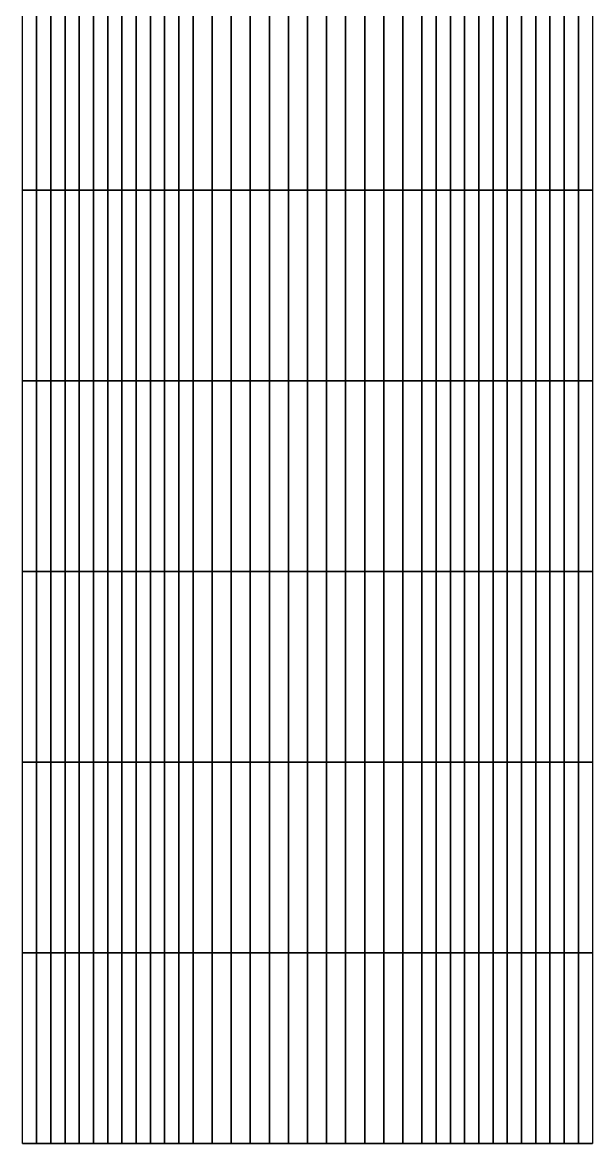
# Model space of a CAD drawing. Header units: inches. Extents: x 1.9 to 26.9, y -20 to 0.
# Drawn here: x 21.88 to 26.87, y -20 to -10.2 of the extents above; entities that cross this region are included whole.
import ezdxf

# ---------------------------------------------------------------- set-up
doc = ezdxf.new("R2010")
doc.units = ezdxf.units.IN
doc.header["$MEASUREMENT"] = 0
for name, color, linetype in [('Beam', 2, 'Continuous'), ('Col', 3, 'Continuous'), ('Dia', 5, 'Continuous'), ('Plat', 1, 'Continuous')]:
    doc.layers.add(name, color=color, linetype=linetype)

msp = doc.modelspace()

# ---------------------------------------------------------------- linework, layer by layer
at = {"layer": 'Beam', "extrusion": (0, -1, -2e-16)}
msp.add_line((26.8682, 0, 1.9428), (26.8682, -20, 1.9428), dxfattribs=at)
at = {"layer": 'Col', "extrusion": (0, -1, -2e-16)}
msp.add_line((26.8682, -20, 1.9428), (26.8682, -20, -4.0572), dxfattribs=at)
at = {"layer": 'Dia'}
for points in [[(21.8837, -20, 1.9428), (22.2991, -20, 1.9428), (22.4091, -20, 2.0267), (22.008, -20, 2.0267)], [(22.1324, -20, 2.1106), (22.008, -20, 2.0267), (22.4091, -20, 2.0267), (22.5172, -20, 2.1106)], [(22.1324, -20, 2.1106), (22.5172, -20, 2.1106), (22.6215, -20, 2.1945), (22.2567, -20, 2.1945)], [(22.3811, -20, 2.2783), (22.2567, -20, 2.1945), (22.6215, -20, 2.1945), (22.7228, -20, 2.2783)], [(22.7144, -20, 1.9428), (22.8082, -20, 2.0267), (22.4091, -20, 2.0267), (22.2991, -20, 1.9428)], [(22.3811, -20, 2.2783), (22.7228, -20, 2.2783), (22.8223, -20, 2.3622), (22.5055, -20, 2.3622)], [(22.8987, -20, 2.1106), (22.5172, -20, 2.1106), (22.4091, -20, 2.0267), (22.8082, -20, 2.0267)], [(22.6298, -20, 2.4461), (22.5055, -20, 2.3622), (22.8223, -20, 2.3622), (22.9208, -20, 2.4461)], [(22.8987, -20, 2.1106), (22.9827, -20, 2.1945), (22.6215, -20, 2.1945), (22.5172, -20, 2.1106)], [(23.0618, -20, 2.2783), (22.7228, -20, 2.2783), (22.6215, -20, 2.1945), (22.9827, -20, 2.1945)], [(22.6298, -20, 2.4461), (22.9208, -20, 2.4461), (23.0193, -20, 2.53), (22.7542, -20, 2.53)], [(22.7144, -20, 1.9428), (23.1298, -20, 1.9428), (23.2035, -20, 2.0267), (22.8082, -20, 2.0267)], [(23.0618, -20, 2.2783), (23.1376, -20, 2.3622), (22.8223, -20, 2.3622), (22.7228, -20, 2.2783)], [(22.8785, -20, 2.6139), (22.7542, -20, 2.53), (23.0193, -20, 2.53), (23.1188, -20, 2.6139)], [(22.8987, -20, 2.1106), (22.8082, -20, 2.0267), (23.2035, -20, 2.0267), (23.2737, -20, 2.1106)], [(23.2119, -20, 2.4461), (22.9208, -20, 2.4461), (22.8223, -20, 2.3622), (23.1376, -20, 2.3622)], [(22.8785, -20, 2.6139), (23.1188, -20, 2.6139), (23.2202, -20, 2.6977), (23.0029, -20, 2.6977)], [(22.8987, -20, 2.1106), (23.2737, -20, 2.1106), (23.3371, -20, 2.1945), (22.9827, -20, 2.1945)], [(23.2119, -20, 2.4461), (23.2861, -20, 2.53), (23.0193, -20, 2.53), (22.9208, -20, 2.4461)], [(23.0618, -20, 2.2783), (22.9827, -20, 2.1945), (23.3371, -20, 2.1945), (23.3952, -20, 2.2783)], [(23.1272, -20, 2.7816), (23.0029, -20, 2.6977), (23.2202, -20, 2.6977), (23.3245, -20, 2.7816)], [(23.3619, -20, 2.6139), (23.1188, -20, 2.6139), (23.0193, -20, 2.53), (23.2861, -20, 2.53)], [(23.0618, -20, 2.2783), (23.3952, -20, 2.2783), (23.4499, -20, 2.3622), (23.1376, -20, 2.3622)], [(23.3619, -20, 2.6139), (23.441, -20, 2.6977), (23.2202, -20, 2.6977), (23.1188, -20, 2.6139)], [(23.1272, -20, 2.7816), (23.3245, -20, 2.7816), (23.4326, -20, 2.8655), (23.2516, -20, 2.8655)], [(23.5452, -20, 1.9428), (23.5959, -20, 2.0267), (23.2035, -20, 2.0267), (23.1298, -20, 1.9428)], [(23.2119, -20, 2.4461), (23.1376, -20, 2.3622), (23.4499, -20, 2.3622), (23.5029, -20, 2.4461)], [(23.6439, -20, 2.1106), (23.2737, -20, 2.1106), (23.2035, -20, 2.0267), (23.5959, -20, 2.0267)], [(23.2119, -20, 2.4461), (23.5029, -20, 2.4461), (23.5558, -20, 2.53), (23.2861, -20, 2.53)], [(23.525, -20, 2.7816), (23.3245, -20, 2.7816), (23.2202, -20, 2.6977), (23.441, -20, 2.6977)], [(23.3759, -20, 2.9494), (23.2516, -20, 2.8655), (23.4326, -20, 2.8655), (23.5426, -20, 2.9494)], [(23.6439, -20, 2.1106), (23.6862, -20, 2.1945), (23.3371, -20, 2.1945), (23.2737, -20, 2.1106)], [(23.3619, -20, 2.6139), (23.2861, -20, 2.53), (23.5558, -20, 2.53), (23.6105, -20, 2.6139)], [(23.525, -20, 2.7816), (23.6155, -20, 2.8655), (23.4326, -20, 2.8655), (23.3245, -20, 2.7816)], [(23.7244, -20, 2.2783), (23.3952, -20, 2.2783), (23.3371, -20, 2.1945), (23.6862, -20, 2.1945)], [(23.3619, -20, 2.6139), (23.6105, -20, 2.6139), (23.6687, -20, 2.6977), (23.441, -20, 2.6977)], [(23.7244, -20, 2.2783), (23.7599, -20, 2.3622), (23.4499, -20, 2.3622), (23.3952, -20, 2.2783)], [(23.7093, -20, 2.9494), (23.5426, -20, 2.9494), (23.4326, -20, 2.8655), (23.6155, -20, 2.8655)], [(23.525, -20, 2.7816), (23.441, -20, 2.6977), (23.6687, -20, 2.6977), (23.732, -20, 2.7816)], [(23.7939, -20, 2.4461), (23.5029, -20, 2.4461), (23.4499, -20, 2.3622), (23.7599, -20, 2.3622)], [(23.7939, -20, 2.4461), (23.8279, -20, 2.53), (23.5558, -20, 2.53), (23.5029, -20, 2.4461)], [(23.525, -20, 2.7816), (23.732, -20, 2.7816), (23.8022, -20, 2.8655), (23.6155, -20, 2.8655)], [(23.5452, -20, 1.9428), (23.9606, -20, 1.9428), (23.9864, -20, 2.0267), (23.5959, -20, 2.0267)], [(23.8633, -20, 2.6139), (23.6105, -20, 2.6139), (23.5558, -20, 2.53), (23.8279, -20, 2.53)], [(23.6439, -20, 2.1106), (23.5959, -20, 2.0267), (23.9864, -20, 2.0267), (24.0107, -20, 2.1106)], [(23.8633, -20, 2.6139), (23.9016, -20, 2.6977), (23.6687, -20, 2.6977), (23.6105, -20, 2.6139)], [(23.7093, -20, 2.9494), (23.6155, -20, 2.8655), (23.8022, -20, 2.8655), (23.8759, -20, 2.9494)], [(23.6439, -20, 2.1106), (24.0107, -20, 2.1106), (24.032, -20, 2.1945), (23.6862, -20, 2.1945)], [(23.9439, -20, 2.7816), (23.732, -20, 2.7816), (23.6687, -20, 2.6977), (23.9016, -20, 2.6977)], [(23.7244, -20, 2.2783), (23.6862, -20, 2.1945), (24.032, -20, 2.1945), (24.0509, -20, 2.2783)], [(23.7244, -20, 2.2783), (24.0509, -20, 2.2783), (24.0683, -20, 2.3622), (23.7599, -20, 2.3622)], [(23.9439, -20, 2.7816), (23.9919, -20, 2.8655), (23.8022, -20, 2.8655), (23.732, -20, 2.7816)], [(23.7939, -20, 2.4461), (23.7599, -20, 2.3622), (24.0683, -20, 2.3622), (24.0849, -20, 2.4461)], [(23.7939, -20, 2.4461), (24.0849, -20, 2.4461), (24.1015, -20, 2.53), (23.8279, -20, 2.53)], [(24.0426, -20, 2.9494), (23.8759, -20, 2.9494), (23.8022, -20, 2.8655), (23.9919, -20, 2.8655)], [(23.8633, -20, 2.6139), (23.8279, -20, 2.53), (24.1015, -20, 2.53), (24.1189, -20, 2.6139)], [(23.8633, -20, 2.6139), (24.1189, -20, 2.6139), (24.1379, -20, 2.6977), (23.9016, -20, 2.6977)], [(23.9439, -20, 2.7816), (23.9016, -20, 2.6977), (24.1379, -20, 2.6977), (24.1591, -20, 2.7816)], [(23.9439, -20, 2.7816), (24.1591, -20, 2.7816), (24.1834, -20, 2.8655), (23.9919, -20, 2.8655)], [(24.3759, -20, 1.9428), (24.3759, -20, 2.0267), (23.9864, -20, 2.0267), (23.9606, -20, 1.9428)], [(24.3759, -20, 2.1106), (24.0107, -20, 2.1106), (23.9864, -20, 2.0267), (24.3759, -20, 2.0267)], [(24.0426, -20, 2.9494), (23.9919, -20, 2.8655), (24.1834, -20, 2.8655), (24.2093, -20, 2.9494)], [(24.3759, -20, 2.1106), (24.3759, -20, 2.1945), (24.032, -20, 2.1945), (24.0107, -20, 2.1106)], [(24.3759, -20, 2.2783), (24.0509, -20, 2.2783), (24.032, -20, 2.1945), (24.3759, -20, 2.1945)], [(24.3759, -20, 2.2783), (24.3759, -20, 2.3622), (24.0683, -20, 2.3622), (24.0509, -20, 2.2783)], [(24.3759, -20, 2.4461), (24.0849, -20, 2.4461), (24.0683, -20, 2.3622), (24.3759, -20, 2.3622)], [(24.3759, -20, 2.4461), (24.3759, -20, 2.53), (24.1015, -20, 2.53), (24.0849, -20, 2.4461)], [(24.3759, -20, 2.6139), (24.1189, -20, 2.6139), (24.1015, -20, 2.53), (24.3759, -20, 2.53)], [(24.3759, -20, 2.6139), (24.3759, -20, 2.6977), (24.1379, -20, 2.6977), (24.1189, -20, 2.6139)], [(24.3759, -20, 2.7816), (24.1591, -20, 2.7816), (24.1379, -20, 2.6977), (24.3759, -20, 2.6977)], [(24.3759, -20, 2.7816), (24.3759, -20, 2.8655), (24.1834, -20, 2.8655), (24.1591, -20, 2.7816)], [(24.3759, -20, 2.9494), (24.2093, -20, 2.9494), (24.1834, -20, 2.8655), (24.3759, -20, 2.8655)], [(24.3759, -20, 2.9494), (24.3759, -20, 2.8655), (24.5685, -20, 2.8655), (24.5426, -20, 2.9494)], [(24.3759, -20, 2.7816), (24.5928, -20, 2.7816), (24.5685, -20, 2.8655), (24.3759, -20, 2.8655)], [(24.3759, -20, 2.7816), (24.3759, -20, 2.6977), (24.614, -20, 2.6977), (24.5928, -20, 2.7816)], [(24.3759, -20, 2.6139), (24.6329, -20, 2.6139), (24.614, -20, 2.6977), (24.3759, -20, 2.6977)], [(24.3759, -20, 2.6139), (24.3759, -20, 2.53), (24.6503, -20, 2.53), (24.6329, -20, 2.6139)], [(24.3759, -20, 2.4461), (24.667, -20, 2.4461), (24.6503, -20, 2.53), (24.3759, -20, 2.53)], [(24.3759, -20, 2.4461), (24.3759, -20, 2.3622), (24.6836, -20, 2.3622), (24.667, -20, 2.4461)], [(24.3759, -20, 2.2783), (24.701, -20, 2.2783), (24.6836, -20, 2.3622), (24.3759, -20, 2.3622)], [(24.3759, -20, 2.2783), (24.3759, -20, 2.1945), (24.7199, -20, 2.1945), (24.701, -20, 2.2783)], [(24.3759, -20, 2.1106), (24.7412, -20, 2.1106), (24.7199, -20, 2.1945), (24.3759, -20, 2.1945)], [(24.3759, -20, 2.1106), (24.3759, -20, 2.0267), (24.7655, -20, 2.0267), (24.7412, -20, 2.1106)], [(24.3759, -20, 1.9428), (24.7913, -20, 1.9428), (24.7655, -20, 2.0267), (24.3759, -20, 2.0267)], [(24.7093, -20, 2.9494), (24.5426, -20, 2.9494), (24.5685, -20, 2.8655), (24.76, -20, 2.8655)], [(24.8079, -20, 2.7816), (24.76, -20, 2.8655), (24.5685, -20, 2.8655), (24.5928, -20, 2.7816)], [(24.8079, -20, 2.7816), (24.5928, -20, 2.7816), (24.614, -20, 2.6977), (24.8503, -20, 2.6977)], [(24.8885, -20, 2.6139), (24.8503, -20, 2.6977), (24.614, -20, 2.6977), (24.6329, -20, 2.6139)], [(24.8885, -20, 2.6139), (24.6329, -20, 2.6139), (24.6503, -20, 2.53), (24.924, -20, 2.53)], [(24.958, -20, 2.4461), (24.924, -20, 2.53), (24.6503, -20, 2.53), (24.667, -20, 2.4461)], [(24.958, -20, 2.4461), (24.667, -20, 2.4461), (24.6836, -20, 2.3622), (24.992, -20, 2.3622)], [(25.0274, -20, 2.2783), (24.992, -20, 2.3622), (24.6836, -20, 2.3622), (24.701, -20, 2.2783)], [(25.0274, -20, 2.2783), (24.701, -20, 2.2783), (24.7199, -20, 2.1945), (25.0656, -20, 2.1945)], [(24.7093, -20, 2.9494), (24.76, -20, 2.8655), (24.9496, -20, 2.8655), (24.8759, -20, 2.9494)], [(25.108, -20, 2.1106), (25.0656, -20, 2.1945), (24.7199, -20, 2.1945), (24.7412, -20, 2.1106)], [(25.108, -20, 2.1106), (24.7412, -20, 2.1106), (24.7655, -20, 2.0267), (25.156, -20, 2.0267)], [(24.8079, -20, 2.7816), (25.0199, -20, 2.7816), (24.9496, -20, 2.8655), (24.76, -20, 2.8655)], [(25.2067, -20, 1.9428), (25.156, -20, 2.0267), (24.7655, -20, 2.0267), (24.7913, -20, 1.9428)], [(24.8079, -20, 2.7816), (24.8503, -20, 2.6977), (25.0832, -20, 2.6977), (25.0199, -20, 2.7816)], [(24.8885, -20, 2.6139), (25.1413, -20, 2.6139), (25.0832, -20, 2.6977), (24.8503, -20, 2.6977)], [(25.0426, -20, 2.9494), (24.8759, -20, 2.9494), (24.9496, -20, 2.8655), (25.1364, -20, 2.8655)], [(24.8885, -20, 2.6139), (24.924, -20, 2.53), (25.196, -20, 2.53), (25.1413, -20, 2.6139)], [(24.958, -20, 2.4461), (25.249, -20, 2.4461), (25.196, -20, 2.53), (24.924, -20, 2.53)], [(25.2269, -20, 2.7816), (25.1364, -20, 2.8655), (24.9496, -20, 2.8655), (25.0199, -20, 2.7816)], [(24.958, -20, 2.4461), (24.992, -20, 2.3622), (25.302, -20, 2.3622), (25.249, -20, 2.4461)], [(25.0274, -20, 2.2783), (25.3567, -20, 2.2783), (25.302, -20, 2.3622), (24.992, -20, 2.3622)], [(25.2269, -20, 2.7816), (25.0199, -20, 2.7816), (25.0832, -20, 2.6977), (25.3109, -20, 2.6977)], [(25.0274, -20, 2.2783), (25.0656, -20, 2.1945), (25.4148, -20, 2.1945), (25.3567, -20, 2.2783)], [(25.0426, -20, 2.9494), (25.1364, -20, 2.8655), (25.3193, -20, 2.8655), (25.2093, -20, 2.9494)], [(25.108, -20, 2.1106), (25.4781, -20, 2.1106), (25.4148, -20, 2.1945), (25.0656, -20, 2.1945)], [(25.39, -20, 2.6139), (25.3109, -20, 2.6977), (25.0832, -20, 2.6977), (25.1413, -20, 2.6139)], [(25.108, -20, 2.1106), (25.156, -20, 2.0267), (25.5484, -20, 2.0267), (25.4781, -20, 2.1106)], [(25.2269, -20, 2.7816), (25.4274, -20, 2.7816), (25.3193, -20, 2.8655), (25.1364, -20, 2.8655)], [(25.39, -20, 2.6139), (25.1413, -20, 2.6139), (25.196, -20, 2.53), (25.4658, -20, 2.53)], [(25.2067, -20, 1.9428), (25.6221, -20, 1.9428), (25.5484, -20, 2.0267), (25.156, -20, 2.0267)], [(25.54, -20, 2.4461), (25.4658, -20, 2.53), (25.196, -20, 2.53), (25.249, -20, 2.4461)], [(25.3759, -20, 2.9494), (25.2093, -20, 2.9494), (25.3193, -20, 2.8655), (25.5003, -20, 2.8655)], [(25.2269, -20, 2.7816), (25.3109, -20, 2.6977), (25.5317, -20, 2.6977), (25.4274, -20, 2.7816)], [(25.54, -20, 2.4461), (25.249, -20, 2.4461), (25.302, -20, 2.3622), (25.6142, -20, 2.3622)], [(25.6901, -20, 2.2783), (25.6142, -20, 2.3622), (25.302, -20, 2.3622), (25.3567, -20, 2.2783)], [(25.39, -20, 2.6139), (25.6331, -20, 2.6139), (25.5317, -20, 2.6977), (25.3109, -20, 2.6977)], [(25.6247, -20, 2.7816), (25.5003, -20, 2.8655), (25.3193, -20, 2.8655), (25.4274, -20, 2.7816)], [(25.6901, -20, 2.2783), (25.3567, -20, 2.2783), (25.4148, -20, 2.1945), (25.7692, -20, 2.1945)], [(25.39, -20, 2.6139), (25.4658, -20, 2.53), (25.7325, -20, 2.53), (25.6331, -20, 2.6139)], [(25.8532, -20, 2.1106), (25.7692, -20, 2.1945), (25.4148, -20, 2.1945), (25.4781, -20, 2.1106)], [(25.6247, -20, 2.7816), (25.4274, -20, 2.7816), (25.5317, -20, 2.6977), (25.749, -20, 2.6977)], [(25.54, -20, 2.4461), (25.8311, -20, 2.4461), (25.7325, -20, 2.53), (25.4658, -20, 2.53)], [(25.8532, -20, 2.1106), (25.4781, -20, 2.1106), (25.5484, -20, 2.0267), (25.9437, -20, 2.0267)], [(25.8734, -20, 2.6139), (25.749, -20, 2.6977), (25.5317, -20, 2.6977), (25.6331, -20, 2.6139)], [(25.54, -20, 2.4461), (25.6142, -20, 2.3622), (25.9296, -20, 2.3622), (25.8311, -20, 2.4461)], [(26.0375, -20, 1.9428), (25.9437, -20, 2.0267), (25.5484, -20, 2.0267), (25.6221, -20, 1.9428)], [(25.6901, -20, 2.2783), (26.029, -20, 2.2783), (25.9296, -20, 2.3622), (25.6142, -20, 2.3622)], [(25.8734, -20, 2.6139), (25.6331, -20, 2.6139), (25.7325, -20, 2.53), (25.9977, -20, 2.53)], [(25.6901, -20, 2.2783), (25.7692, -20, 2.1945), (26.1304, -20, 2.1945), (26.029, -20, 2.2783)], [(26.1221, -20, 2.4461), (25.9977, -20, 2.53), (25.7325, -20, 2.53), (25.8311, -20, 2.4461)], [(25.8532, -20, 2.1106), (26.2347, -20, 2.1106), (26.1304, -20, 2.1945), (25.7692, -20, 2.1945)], [(26.1221, -20, 2.4461), (25.8311, -20, 2.4461), (25.9296, -20, 2.3622), (26.2464, -20, 2.3622)], [(25.8532, -20, 2.1106), (25.9437, -20, 2.0267), (26.3428, -20, 2.0267), (26.2347, -20, 2.1106)], [(26.3708, -20, 2.2783), (26.2464, -20, 2.3622), (25.9296, -20, 2.3622), (26.029, -20, 2.2783)], [(26.0375, -20, 1.9428), (26.4528, -20, 1.9428), (26.3428, -20, 2.0267), (25.9437, -20, 2.0267)], [(26.3708, -20, 2.2783), (26.029, -20, 2.2783), (26.1304, -20, 2.1945), (26.4951, -20, 2.1945)], [(26.6195, -20, 2.1106), (26.4951, -20, 2.1945), (26.1304, -20, 2.1945), (26.2347, -20, 2.1106)], [(26.6195, -20, 2.1106), (26.2347, -20, 2.1106), (26.3428, -20, 2.0267), (26.7439, -20, 2.0267)], [(26.8682, -20, 1.9428), (26.7439, -20, 2.0267), (26.3428, -20, 2.0267), (26.4528, -20, 1.9428)]]:
    msp.add_3dface(points, dxfattribs=at)
at = {"layer": 'Plat'}
for points in [[(21.8837, -10, 1.9428), (22.008, -10, 2.0267), (22.008, -11.6667, 2.0267), (21.8837, -11.6667, 1.9428)], [(22.1324, -10, 2.1106), (22.1324, -11.6667, 2.1106), (22.008, -11.6667, 2.0267), (22.008, -10, 2.0267)], [(22.1324, -10, 2.1106), (22.2567, -10, 2.1945), (22.2567, -11.6667, 2.1945), (22.1324, -11.6667, 2.1106)], [(22.3811, -10, 2.2783), (22.3811, -11.6667, 2.2783), (22.2567, -11.6667, 2.1945), (22.2567, -10, 2.1945)], [(22.3811, -10, 2.2783), (22.5055, -10, 2.3622), (22.5055, -11.6667, 2.3622), (22.3811, -11.6667, 2.2783)], [(22.6298, -10, 2.4461), (22.6298, -11.6667, 2.4461), (22.5055, -11.6667, 2.3622), (22.5055, -10, 2.3622)], [(22.6298, -10, 2.4461), (22.7542, -10, 2.53), (22.7542, -11.6667, 2.53), (22.6298, -11.6667, 2.4461)], [(22.8785, -10, 2.6139), (22.8785, -11.6667, 2.6139), (22.7542, -11.6667, 2.53), (22.7542, -10, 2.53)], [(22.8785, -10, 2.6139), (23.0029, -10, 2.6977), (23.0029, -11.6667, 2.6977), (22.8785, -11.6667, 2.6139)], [(23.1272, -10, 2.7816), (23.1272, -11.6667, 2.7816), (23.0029, -11.6667, 2.6977), (23.0029, -10, 2.6977)], [(23.1272, -10, 2.7816), (23.2516, -10, 2.8655), (23.2516, -11.6667, 2.8655), (23.1272, -11.6667, 2.7816)], [(23.3759, -10, 2.9494), (23.3759, -11.6667, 2.9494), (23.2516, -11.6667, 2.8655), (23.2516, -10, 2.8655)], [(23.3759, -10, 2.9494), (23.5426, -10, 2.9494), (23.5426, -11.6667, 2.9494), (23.3759, -11.6667, 2.9494)], [(23.7093, -10, 2.9494), (23.7093, -11.6667, 2.9494), (23.5426, -11.6667, 2.9494), (23.5426, -10, 2.9494)], [(23.7093, -10, 2.9494), (23.8759, -10, 2.9494), (23.8759, -11.6667, 2.9494), (23.7093, -11.6667, 2.9494)], [(24.0426, -10, 2.9494), (24.0426, -11.6667, 2.9494), (23.8759, -11.6667, 2.9494), (23.8759, -10, 2.9494)], [(24.0426, -10, 2.9494), (24.2093, -10, 2.9494), (24.2093, -11.6667, 2.9494), (24.0426, -11.6667, 2.9494)], [(24.3759, -10, 2.9494), (24.3759, -11.6667, 2.9494), (24.2093, -11.6667, 2.9494), (24.2093, -10, 2.9494)], [(24.3759, -10, 2.9494), (24.5426, -10, 2.9494), (24.5426, -11.6667, 2.9494), (24.3759, -11.6667, 2.9494)], [(24.7093, -10, 2.9494), (24.7093, -11.6667, 2.9494), (24.5426, -11.6667, 2.9494), (24.5426, -10, 2.9494)], [(24.7093, -10, 2.9494), (24.8759, -10, 2.9494), (24.8759, -11.6667, 2.9494), (24.7093, -11.6667, 2.9494)], [(25.0426, -10, 2.9494), (25.0426, -11.6667, 2.9494), (24.8759, -11.6667, 2.9494), (24.8759, -10, 2.9494)], [(25.0426, -10, 2.9494), (25.2093, -10, 2.9494), (25.2093, -11.6667, 2.9494), (25.0426, -11.6667, 2.9494)], [(25.3759, -10, 2.9494), (25.3759, -11.6667, 2.9494), (25.2093, -11.6667, 2.9494), (25.2093, -10, 2.9494)], [(25.3759, -10, 2.9494), (25.5003, -10, 2.8655), (25.5003, -11.6667, 2.8655), (25.3759, -11.6667, 2.9494)], [(25.6247, -10, 2.7816), (25.6247, -11.6667, 2.7816), (25.5003, -11.6667, 2.8655), (25.5003, -10, 2.8655)], [(25.6247, -10, 2.7816), (25.749, -10, 2.6977), (25.749, -11.6667, 2.6977), (25.6247, -11.6667, 2.7816)], [(25.8734, -10, 2.6139), (25.8734, -11.6667, 2.6139), (25.749, -11.6667, 2.6977), (25.749, -10, 2.6977)], [(25.8734, -10, 2.6139), (25.9977, -10, 2.53), (25.9977, -11.6667, 2.53), (25.8734, -11.6667, 2.6139)], [(26.1221, -10, 2.4461), (26.1221, -11.6667, 2.4461), (25.9977, -11.6667, 2.53), (25.9977, -10, 2.53)], [(26.1221, -10, 2.4461), (26.2464, -10, 2.3622), (26.2464, -11.6667, 2.3622), (26.1221, -11.6667, 2.4461)], [(26.3708, -10, 2.2783), (26.3708, -11.6667, 2.2783), (26.2464, -11.6667, 2.3622), (26.2464, -10, 2.3622)], [(26.3708, -10, 2.2783), (26.4951, -10, 2.1945), (26.4951, -11.6667, 2.1945), (26.3708, -11.6667, 2.2783)], [(26.6195, -10, 2.1106), (26.6195, -11.6667, 2.1106), (26.4951, -11.6667, 2.1945), (26.4951, -10, 2.1945)], [(26.6195, -10, 2.1106), (26.7439, -10, 2.0267), (26.7439, -11.6667, 2.0267), (26.6195, -11.6667, 2.1106)], [(26.8682, -10, 1.9428), (26.8682, -11.6667, 1.9428), (26.7439, -11.6667, 2.0267), (26.7439, -10, 2.0267)], [(21.8837, -13.3333, 1.9428), (21.8837, -11.6667, 1.9428), (22.008, -11.6667, 2.0267), (22.008, -13.3333, 2.0267)], [(22.1324, -13.3333, 2.1106), (22.008, -13.3333, 2.0267), (22.008, -11.6667, 2.0267), (22.1324, -11.6667, 2.1106)], [(22.1324, -13.3333, 2.1106), (22.1324, -11.6667, 2.1106), (22.2567, -11.6667, 2.1945), (22.2567, -13.3333, 2.1945)], [(22.3811, -13.3333, 2.2783), (22.2567, -13.3333, 2.1945), (22.2567, -11.6667, 2.1945), (22.3811, -11.6667, 2.2783)], [(22.3811, -13.3333, 2.2783), (22.3811, -11.6667, 2.2783), (22.5055, -11.6667, 2.3622), (22.5055, -13.3333, 2.3622)], [(22.6298, -13.3333, 2.4461), (22.5055, -13.3333, 2.3622), (22.5055, -11.6667, 2.3622), (22.6298, -11.6667, 2.4461)], [(22.6298, -13.3333, 2.4461), (22.6298, -11.6667, 2.4461), (22.7542, -11.6667, 2.53), (22.7542, -13.3333, 2.53)], [(22.8785, -13.3333, 2.6139), (22.7542, -13.3333, 2.53), (22.7542, -11.6667, 2.53), (22.8785, -11.6667, 2.6139)], [(22.8785, -13.3333, 2.6139), (22.8785, -11.6667, 2.6139), (23.0029, -11.6667, 2.6977), (23.0029, -13.3333, 2.6977)], [(23.1272, -13.3333, 2.7816), (23.0029, -13.3333, 2.6977), (23.0029, -11.6667, 2.6977), (23.1272, -11.6667, 2.7816)], [(23.1272, -13.3333, 2.7816), (23.1272, -11.6667, 2.7816), (23.2516, -11.6667, 2.8655), (23.2516, -13.3333, 2.8655)], [(23.3759, -13.3333, 2.9494), (23.2516, -13.3333, 2.8655), (23.2516, -11.6667, 2.8655), (23.3759, -11.6667, 2.9494)], [(23.3759, -13.3333, 2.9494), (23.3759, -11.6667, 2.9494), (23.5426, -11.6667, 2.9494), (23.5426, -13.3333, 2.9494)], [(23.7093, -13.3333, 2.9494), (23.5426, -13.3333, 2.9494), (23.5426, -11.6667, 2.9494), (23.7093, -11.6667, 2.9494)], [(23.7093, -13.3333, 2.9494), (23.7093, -11.6667, 2.9494), (23.8759, -11.6667, 2.9494), (23.8759, -13.3333, 2.9494)], [(24.0426, -13.3333, 2.9494), (23.8759, -13.3333, 2.9494), (23.8759, -11.6667, 2.9494), (24.0426, -11.6667, 2.9494)], [(24.0426, -13.3333, 2.9494), (24.0426, -11.6667, 2.9494), (24.2093, -11.6667, 2.9494), (24.2093, -13.3333, 2.9494)], [(24.3759, -13.3333, 2.9494), (24.2093, -13.3333, 2.9494), (24.2093, -11.6667, 2.9494), (24.3759, -11.6667, 2.9494)], [(24.3759, -13.3333, 2.9494), (24.3759, -11.6667, 2.9494), (24.5426, -11.6667, 2.9494), (24.5426, -13.3333, 2.9494)], [(24.7093, -13.3333, 2.9494), (24.5426, -13.3333, 2.9494), (24.5426, -11.6667, 2.9494), (24.7093, -11.6667, 2.9494)], [(24.7093, -13.3333, 2.9494), (24.7093, -11.6667, 2.9494), (24.8759, -11.6667, 2.9494), (24.8759, -13.3333, 2.9494)], [(25.0426, -13.3333, 2.9494), (24.8759, -13.3333, 2.9494), (24.8759, -11.6667, 2.9494), (25.0426, -11.6667, 2.9494)], [(25.0426, -13.3333, 2.9494), (25.0426, -11.6667, 2.9494), (25.2093, -11.6667, 2.9494), (25.2093, -13.3333, 2.9494)], [(25.3759, -13.3333, 2.9494), (25.2093, -13.3333, 2.9494), (25.2093, -11.6667, 2.9494), (25.3759, -11.6667, 2.9494)], [(25.3759, -13.3333, 2.9494), (25.3759, -11.6667, 2.9494), (25.5003, -11.6667, 2.8655), (25.5003, -13.3333, 2.8655)], [(25.6247, -13.3333, 2.7816), (25.5003, -13.3333, 2.8655), (25.5003, -11.6667, 2.8655), (25.6247, -11.6667, 2.7816)], [(25.6247, -13.3333, 2.7816), (25.6247, -11.6667, 2.7816), (25.749, -11.6667, 2.6977), (25.749, -13.3333, 2.6977)], [(25.8734, -13.3333, 2.6139), (25.749, -13.3333, 2.6977), (25.749, -11.6667, 2.6977), (25.8734, -11.6667, 2.6139)], [(25.8734, -13.3333, 2.6139), (25.8734, -11.6667, 2.6139), (25.9977, -11.6667, 2.53), (25.9977, -13.3333, 2.53)], [(26.1221, -13.3333, 2.4461), (25.9977, -13.3333, 2.53), (25.9977, -11.6667, 2.53), (26.1221, -11.6667, 2.4461)], [(26.1221, -13.3333, 2.4461), (26.1221, -11.6667, 2.4461), (26.2464, -11.6667, 2.3622), (26.2464, -13.3333, 2.3622)], [(26.3708, -13.3333, 2.2783), (26.2464, -13.3333, 2.3622), (26.2464, -11.6667, 2.3622), (26.3708, -11.6667, 2.2783)], [(26.3708, -13.3333, 2.2783), (26.3708, -11.6667, 2.2783), (26.4951, -11.6667, 2.1945), (26.4951, -13.3333, 2.1945)], [(26.6195, -13.3333, 2.1106), (26.4951, -13.3333, 2.1945), (26.4951, -11.6667, 2.1945), (26.6195, -11.6667, 2.1106)], [(26.6195, -13.3333, 2.1106), (26.6195, -11.6667, 2.1106), (26.7439, -11.6667, 2.0267), (26.7439, -13.3333, 2.0267)], [(26.8682, -13.3333, 1.9428), (26.7439, -13.3333, 2.0267), (26.7439, -11.6667, 2.0267), (26.8682, -11.6667, 1.9428)], [(21.8837, -13.3333, 1.9428), (22.008, -13.3333, 2.0267), (22.008, -15, 2.0267), (21.8837, -15, 1.9428)], [(22.1324, -13.3333, 2.1106), (22.1324, -15, 2.1106), (22.008, -15, 2.0267), (22.008, -13.3333, 2.0267)], [(22.1324, -13.3333, 2.1106), (22.2567, -13.3333, 2.1945), (22.2567, -15, 2.1945), (22.1324, -15, 2.1106)], [(22.3811, -13.3333, 2.2783), (22.3811, -15, 2.2783), (22.2567, -15, 2.1945), (22.2567, -13.3333, 2.1945)], [(22.3811, -13.3333, 2.2783), (22.5055, -13.3333, 2.3622), (22.5055, -15, 2.3622), (22.3811, -15, 2.2783)], [(22.6298, -13.3333, 2.4461), (22.6298, -15, 2.4461), (22.5055, -15, 2.3622), (22.5055, -13.3333, 2.3622)], [(22.6298, -13.3333, 2.4461), (22.7542, -13.3333, 2.53), (22.7542, -15, 2.53), (22.6298, -15, 2.4461)], [(22.8785, -13.3333, 2.6139), (22.8785, -15, 2.6139), (22.7542, -15, 2.53), (22.7542, -13.3333, 2.53)], [(22.8785, -13.3333, 2.6139), (23.0029, -13.3333, 2.6977), (23.0029, -15, 2.6977), (22.8785, -15, 2.6139)], [(23.1272, -13.3333, 2.7816), (23.1272, -15, 2.7816), (23.0029, -15, 2.6977), (23.0029, -13.3333, 2.6977)], [(23.1272, -13.3333, 2.7816), (23.2516, -13.3333, 2.8655), (23.2516, -15, 2.8655), (23.1272, -15, 2.7816)], [(23.3759, -13.3333, 2.9494), (23.3759, -15, 2.9494), (23.2516, -15, 2.8655), (23.2516, -13.3333, 2.8655)], [(23.3759, -13.3333, 2.9494), (23.5426, -13.3333, 2.9494), (23.5426, -15, 2.9494), (23.3759, -15, 2.9494)], [(23.7093, -13.3333, 2.9494), (23.7093, -15, 2.9494), (23.5426, -15, 2.9494), (23.5426, -13.3333, 2.9494)], [(23.7093, -13.3333, 2.9494), (23.8759, -13.3333, 2.9494), (23.8759, -15, 2.9494), (23.7093, -15, 2.9494)], [(24.0426, -13.3333, 2.9494), (24.0426, -15, 2.9494), (23.8759, -15, 2.9494), (23.8759, -13.3333, 2.9494)], [(24.0426, -13.3333, 2.9494), (24.2093, -13.3333, 2.9494), (24.2093, -15, 2.9494), (24.0426, -15, 2.9494)], [(24.3759, -13.3333, 2.9494), (24.3759, -15, 2.9494), (24.2093, -15, 2.9494), (24.2093, -13.3333, 2.9494)], [(24.3759, -13.3333, 2.9494), (24.5426, -13.3333, 2.9494), (24.5426, -15, 2.9494), (24.3759, -15, 2.9494)], [(24.7093, -13.3333, 2.9494), (24.7093, -15, 2.9494), (24.5426, -15, 2.9494), (24.5426, -13.3333, 2.9494)], [(24.7093, -13.3333, 2.9494), (24.8759, -13.3333, 2.9494), (24.8759, -15, 2.9494), (24.7093, -15, 2.9494)], [(25.0426, -13.3333, 2.9494), (25.0426, -15, 2.9494), (24.8759, -15, 2.9494), (24.8759, -13.3333, 2.9494)], [(25.0426, -13.3333, 2.9494), (25.2093, -13.3333, 2.9494), (25.2093, -15, 2.9494), (25.0426, -15, 2.9494)], [(25.3759, -13.3333, 2.9494), (25.3759, -15, 2.9494), (25.2093, -15, 2.9494), (25.2093, -13.3333, 2.9494)], [(25.3759, -13.3333, 2.9494), (25.5003, -13.3333, 2.8655), (25.5003, -15, 2.8655), (25.3759, -15, 2.9494)], [(25.6247, -13.3333, 2.7816), (25.6247, -15, 2.7816), (25.5003, -15, 2.8655), (25.5003, -13.3333, 2.8655)], [(25.6247, -13.3333, 2.7816), (25.749, -13.3333, 2.6977), (25.749, -15, 2.6977), (25.6247, -15, 2.7816)], [(25.8734, -13.3333, 2.6139), (25.8734, -15, 2.6139), (25.749, -15, 2.6977), (25.749, -13.3333, 2.6977)], [(25.8734, -13.3333, 2.6139), (25.9977, -13.3333, 2.53), (25.9977, -15, 2.53), (25.8734, -15, 2.6139)], [(26.1221, -13.3333, 2.4461), (26.1221, -15, 2.4461), (25.9977, -15, 2.53), (25.9977, -13.3333, 2.53)], [(26.1221, -13.3333, 2.4461), (26.2464, -13.3333, 2.3622), (26.2464, -15, 2.3622), (26.1221, -15, 2.4461)], [(26.3708, -13.3333, 2.2783), (26.3708, -15, 2.2783), (26.2464, -15, 2.3622), (26.2464, -13.3333, 2.3622)], [(26.3708, -13.3333, 2.2783), (26.4951, -13.3333, 2.1945), (26.4951, -15, 2.1945), (26.3708, -15, 2.2783)], [(26.6195, -13.3333, 2.1106), (26.6195, -15, 2.1106), (26.4951, -15, 2.1945), (26.4951, -13.3333, 2.1945)], [(26.6195, -13.3333, 2.1106), (26.7439, -13.3333, 2.0267), (26.7439, -15, 2.0267), (26.6195, -15, 2.1106)], [(26.8682, -13.3333, 1.9428), (26.8682, -15, 1.9428), (26.7439, -15, 2.0267), (26.7439, -13.3333, 2.0267)], [(21.8837, -16.6667, 1.9428), (21.8837, -15, 1.9428), (22.008, -15, 2.0267), (22.008, -16.6667, 2.0267)], [(22.1324, -16.6667, 2.1106), (22.008, -16.6667, 2.0267), (22.008, -15, 2.0267), (22.1324, -15, 2.1106)], [(22.1324, -16.6667, 2.1106), (22.1324, -15, 2.1106), (22.2567, -15, 2.1945), (22.2567, -16.6667, 2.1945)], [(22.3811, -16.6667, 2.2783), (22.2567, -16.6667, 2.1945), (22.2567, -15, 2.1945), (22.3811, -15, 2.2783)], [(22.3811, -16.6667, 2.2783), (22.3811, -15, 2.2783), (22.5055, -15, 2.3622), (22.5055, -16.6667, 2.3622)], [(22.6298, -16.6667, 2.4461), (22.5055, -16.6667, 2.3622), (22.5055, -15, 2.3622), (22.6298, -15, 2.4461)], [(22.6298, -16.6667, 2.4461), (22.6298, -15, 2.4461), (22.7542, -15, 2.53), (22.7542, -16.6667, 2.53)], [(22.8785, -16.6667, 2.6139), (22.7542, -16.6667, 2.53), (22.7542, -15, 2.53), (22.8785, -15, 2.6139)], [(22.8785, -16.6667, 2.6139), (22.8785, -15, 2.6139), (23.0029, -15, 2.6977), (23.0029, -16.6667, 2.6977)], [(23.1272, -16.6667, 2.7816), (23.0029, -16.6667, 2.6977), (23.0029, -15, 2.6977), (23.1272, -15, 2.7816)], [(23.1272, -16.6667, 2.7816), (23.1272, -15, 2.7816), (23.2516, -15, 2.8655), (23.2516, -16.6667, 2.8655)], [(23.3759, -16.6667, 2.9494), (23.2516, -16.6667, 2.8655), (23.2516, -15, 2.8655), (23.3759, -15, 2.9494)], [(23.3759, -16.6667, 2.9494), (23.3759, -15, 2.9494), (23.5426, -15, 2.9494), (23.5426, -16.6667, 2.9494)], [(23.7093, -16.6667, 2.9494), (23.5426, -16.6667, 2.9494), (23.5426, -15, 2.9494), (23.7093, -15, 2.9494)], [(23.7093, -16.6667, 2.9494), (23.7093, -15, 2.9494), (23.8759, -15, 2.9494), (23.8759, -16.6667, 2.9494)], [(24.0426, -16.6667, 2.9494), (23.8759, -16.6667, 2.9494), (23.8759, -15, 2.9494), (24.0426, -15, 2.9494)], [(24.0426, -16.6667, 2.9494), (24.0426, -15, 2.9494), (24.2093, -15, 2.9494), (24.2093, -16.6667, 2.9494)], [(24.3759, -16.6667, 2.9494), (24.2093, -16.6667, 2.9494), (24.2093, -15, 2.9494), (24.3759, -15, 2.9494)], [(24.3759, -16.6667, 2.9494), (24.3759, -15, 2.9494), (24.5426, -15, 2.9494), (24.5426, -16.6667, 2.9494)], [(24.7093, -16.6667, 2.9494), (24.5426, -16.6667, 2.9494), (24.5426, -15, 2.9494), (24.7093, -15, 2.9494)], [(24.7093, -16.6667, 2.9494), (24.7093, -15, 2.9494), (24.8759, -15, 2.9494), (24.8759, -16.6667, 2.9494)], [(25.0426, -16.6667, 2.9494), (24.8759, -16.6667, 2.9494), (24.8759, -15, 2.9494), (25.0426, -15, 2.9494)], [(25.0426, -16.6667, 2.9494), (25.0426, -15, 2.9494), (25.2093, -15, 2.9494), (25.2093, -16.6667, 2.9494)], [(25.3759, -16.6667, 2.9494), (25.2093, -16.6667, 2.9494), (25.2093, -15, 2.9494), (25.3759, -15, 2.9494)], [(25.3759, -16.6667, 2.9494), (25.3759, -15, 2.9494), (25.5003, -15, 2.8655), (25.5003, -16.6667, 2.8655)], [(25.6247, -16.6667, 2.7816), (25.5003, -16.6667, 2.8655), (25.5003, -15, 2.8655), (25.6247, -15, 2.7816)], [(25.6247, -16.6667, 2.7816), (25.6247, -15, 2.7816), (25.749, -15, 2.6977), (25.749, -16.6667, 2.6977)], [(25.8734, -16.6667, 2.6139), (25.749, -16.6667, 2.6977), (25.749, -15, 2.6977), (25.8734, -15, 2.6139)], [(25.8734, -16.6667, 2.6139), (25.8734, -15, 2.6139), (25.9977, -15, 2.53), (25.9977, -16.6667, 2.53)], [(26.1221, -16.6667, 2.4461), (25.9977, -16.6667, 2.53), (25.9977, -15, 2.53), (26.1221, -15, 2.4461)], [(26.1221, -16.6667, 2.4461), (26.1221, -15, 2.4461), (26.2464, -15, 2.3622), (26.2464, -16.6667, 2.3622)], [(26.3708, -16.6667, 2.2783), (26.2464, -16.6667, 2.3622), (26.2464, -15, 2.3622), (26.3708, -15, 2.2783)], [(26.3708, -16.6667, 2.2783), (26.3708, -15, 2.2783), (26.4951, -15, 2.1945), (26.4951, -16.6667, 2.1945)], [(26.6195, -16.6667, 2.1106), (26.4951, -16.6667, 2.1945), (26.4951, -15, 2.1945), (26.6195, -15, 2.1106)], [(26.6195, -16.6667, 2.1106), (26.6195, -15, 2.1106), (26.7439, -15, 2.0267), (26.7439, -16.6667, 2.0267)], [(26.8682, -16.6667, 1.9428), (26.7439, -16.6667, 2.0267), (26.7439, -15, 2.0267), (26.8682, -15, 1.9428)], [(21.8837, -16.6667, 1.9428), (22.008, -16.6667, 2.0267), (22.008, -18.3333, 2.0267), (21.8837, -18.3333, 1.9428)], [(22.1324, -16.6667, 2.1106), (22.1324, -18.3333, 2.1106), (22.008, -18.3333, 2.0267), (22.008, -16.6667, 2.0267)], [(22.1324, -16.6667, 2.1106), (22.2567, -16.6667, 2.1945), (22.2567, -18.3333, 2.1945), (22.1324, -18.3333, 2.1106)], [(22.3811, -16.6667, 2.2783), (22.3811, -18.3333, 2.2783), (22.2567, -18.3333, 2.1945), (22.2567, -16.6667, 2.1945)], [(22.3811, -16.6667, 2.2783), (22.5055, -16.6667, 2.3622), (22.5055, -18.3333, 2.3622), (22.3811, -18.3333, 2.2783)], [(22.6298, -16.6667, 2.4461), (22.6298, -18.3333, 2.4461), (22.5055, -18.3333, 2.3622), (22.5055, -16.6667, 2.3622)], [(22.6298, -16.6667, 2.4461), (22.7542, -16.6667, 2.53), (22.7542, -18.3333, 2.53), (22.6298, -18.3333, 2.4461)], [(22.8785, -16.6667, 2.6139), (22.8785, -18.3333, 2.6139), (22.7542, -18.3333, 2.53), (22.7542, -16.6667, 2.53)], [(22.8785, -16.6667, 2.6139), (23.0029, -16.6667, 2.6977), (23.0029, -18.3333, 2.6977), (22.8785, -18.3333, 2.6139)], [(23.1272, -16.6667, 2.7816), (23.1272, -18.3333, 2.7816), (23.0029, -18.3333, 2.6977), (23.0029, -16.6667, 2.6977)], [(23.1272, -16.6667, 2.7816), (23.2516, -16.6667, 2.8655), (23.2516, -18.3333, 2.8655), (23.1272, -18.3333, 2.7816)], [(23.3759, -16.6667, 2.9494), (23.3759, -18.3333, 2.9494), (23.2516, -18.3333, 2.8655), (23.2516, -16.6667, 2.8655)], [(23.3759, -16.6667, 2.9494), (23.5426, -16.6667, 2.9494), (23.5426, -18.3333, 2.9494), (23.3759, -18.3333, 2.9494)], [(23.7093, -16.6667, 2.9494), (23.7093, -18.3333, 2.9494), (23.5426, -18.3333, 2.9494), (23.5426, -16.6667, 2.9494)], [(23.7093, -16.6667, 2.9494), (23.8759, -16.6667, 2.9494), (23.8759, -18.3333, 2.9494), (23.7093, -18.3333, 2.9494)], [(24.0426, -16.6667, 2.9494), (24.0426, -18.3333, 2.9494), (23.8759, -18.3333, 2.9494), (23.8759, -16.6667, 2.9494)], [(24.0426, -16.6667, 2.9494), (24.2093, -16.6667, 2.9494), (24.2093, -18.3333, 2.9494), (24.0426, -18.3333, 2.9494)], [(24.3759, -16.6667, 2.9494), (24.3759, -18.3333, 2.9494), (24.2093, -18.3333, 2.9494), (24.2093, -16.6667, 2.9494)], [(24.3759, -16.6667, 2.9494), (24.5426, -16.6667, 2.9494), (24.5426, -18.3333, 2.9494), (24.3759, -18.3333, 2.9494)], [(24.7093, -16.6667, 2.9494), (24.7093, -18.3333, 2.9494), (24.5426, -18.3333, 2.9494), (24.5426, -16.6667, 2.9494)], [(24.7093, -16.6667, 2.9494), (24.8759, -16.6667, 2.9494), (24.8759, -18.3333, 2.9494), (24.7093, -18.3333, 2.9494)], [(25.0426, -16.6667, 2.9494), (25.0426, -18.3333, 2.9494), (24.8759, -18.3333, 2.9494), (24.8759, -16.6667, 2.9494)], [(25.0426, -16.6667, 2.9494), (25.2093, -16.6667, 2.9494), (25.2093, -18.3333, 2.9494), (25.0426, -18.3333, 2.9494)], [(25.3759, -16.6667, 2.9494), (25.3759, -18.3333, 2.9494), (25.2093, -18.3333, 2.9494), (25.2093, -16.6667, 2.9494)], [(25.3759, -16.6667, 2.9494), (25.5003, -16.6667, 2.8655), (25.5003, -18.3333, 2.8655), (25.3759, -18.3333, 2.9494)], [(25.6247, -16.6667, 2.7816), (25.6247, -18.3333, 2.7816), (25.5003, -18.3333, 2.8655), (25.5003, -16.6667, 2.8655)], [(25.6247, -16.6667, 2.7816), (25.749, -16.6667, 2.6977), (25.749, -18.3333, 2.6977), (25.6247, -18.3333, 2.7816)], [(25.8734, -16.6667, 2.6139), (25.8734, -18.3333, 2.6139), (25.749, -18.3333, 2.6977), (25.749, -16.6667, 2.6977)], [(25.8734, -16.6667, 2.6139), (25.9977, -16.6667, 2.53), (25.9977, -18.3333, 2.53), (25.8734, -18.3333, 2.6139)], [(26.1221, -16.6667, 2.4461), (26.1221, -18.3333, 2.4461), (25.9977, -18.3333, 2.53), (25.9977, -16.6667, 2.53)], [(26.1221, -16.6667, 2.4461), (26.2464, -16.6667, 2.3622), (26.2464, -18.3333, 2.3622), (26.1221, -18.3333, 2.4461)], [(26.3708, -16.6667, 2.2783), (26.3708, -18.3333, 2.2783), (26.2464, -18.3333, 2.3622), (26.2464, -16.6667, 2.3622)], [(26.3708, -16.6667, 2.2783), (26.4951, -16.6667, 2.1945), (26.4951, -18.3333, 2.1945), (26.3708, -18.3333, 2.2783)], [(26.6195, -16.6667, 2.1106), (26.6195, -18.3333, 2.1106), (26.4951, -18.3333, 2.1945), (26.4951, -16.6667, 2.1945)], [(26.6195, -16.6667, 2.1106), (26.7439, -16.6667, 2.0267), (26.7439, -18.3333, 2.0267), (26.6195, -18.3333, 2.1106)], [(26.8682, -16.6667, 1.9428), (26.8682, -18.3333, 1.9428), (26.7439, -18.3333, 2.0267), (26.7439, -16.6667, 2.0267)], [(21.8837, -20, 1.9428), (21.8837, -18.3333, 1.9428), (22.008, -18.3333, 2.0267), (22.008, -20, 2.0267)], [(22.1324, -20, 2.1106), (22.008, -20, 2.0267), (22.008, -18.3333, 2.0267), (22.1324, -18.3333, 2.1106)], [(22.1324, -20, 2.1106), (22.1324, -18.3333, 2.1106), (22.2567, -18.3333, 2.1945), (22.2567, -20, 2.1945)], [(22.3811, -20, 2.2783), (22.2567, -20, 2.1945), (22.2567, -18.3333, 2.1945), (22.3811, -18.3333, 2.2783)], [(22.3811, -20, 2.2783), (22.3811, -18.3333, 2.2783), (22.5055, -18.3333, 2.3622), (22.5055, -20, 2.3622)], [(22.6298, -20, 2.4461), (22.5055, -20, 2.3622), (22.5055, -18.3333, 2.3622), (22.6298, -18.3333, 2.4461)], [(22.6298, -20, 2.4461), (22.6298, -18.3333, 2.4461), (22.7542, -18.3333, 2.53), (22.7542, -20, 2.53)], [(22.8785, -20, 2.6139), (22.7542, -20, 2.53), (22.7542, -18.3333, 2.53), (22.8785, -18.3333, 2.6139)], [(22.8785, -20, 2.6139), (22.8785, -18.3333, 2.6139), (23.0029, -18.3333, 2.6977), (23.0029, -20, 2.6977)], [(23.1272, -20, 2.7816), (23.0029, -20, 2.6977), (23.0029, -18.3333, 2.6977), (23.1272, -18.3333, 2.7816)], [(23.1272, -20, 2.7816), (23.1272, -18.3333, 2.7816), (23.2516, -18.3333, 2.8655), (23.2516, -20, 2.8655)], [(23.3759, -20, 2.9494), (23.2516, -20, 2.8655), (23.2516, -18.3333, 2.8655), (23.3759, -18.3333, 2.9494)], [(23.3759, -20, 2.9494), (23.3759, -18.3333, 2.9494), (23.5426, -18.3333, 2.9494), (23.5426, -20, 2.9494)], [(23.7093, -20, 2.9494), (23.5426, -20, 2.9494), (23.5426, -18.3333, 2.9494), (23.7093, -18.3333, 2.9494)], [(23.7093, -20, 2.9494), (23.7093, -18.3333, 2.9494), (23.8759, -18.3333, 2.9494), (23.8759, -20, 2.9494)], [(24.0426, -20, 2.9494), (23.8759, -20, 2.9494), (23.8759, -18.3333, 2.9494), (24.0426, -18.3333, 2.9494)], [(24.0426, -20, 2.9494), (24.0426, -18.3333, 2.9494), (24.2093, -18.3333, 2.9494), (24.2093, -20, 2.9494)], [(24.3759, -20, 2.9494), (24.2093, -20, 2.9494), (24.2093, -18.3333, 2.9494), (24.3759, -18.3333, 2.9494)], [(24.3759, -20, 2.9494), (24.3759, -18.3333, 2.9494), (24.5426, -18.3333, 2.9494), (24.5426, -20, 2.9494)], [(24.7093, -20, 2.9494), (24.5426, -20, 2.9494), (24.5426, -18.3333, 2.9494), (24.7093, -18.3333, 2.9494)], [(24.7093, -20, 2.9494), (24.7093, -18.3333, 2.9494), (24.8759, -18.3333, 2.9494), (24.8759, -20, 2.9494)], [(25.0426, -20, 2.9494), (24.8759, -20, 2.9494), (24.8759, -18.3333, 2.9494), (25.0426, -18.3333, 2.9494)], [(25.0426, -20, 2.9494), (25.0426, -18.3333, 2.9494), (25.2093, -18.3333, 2.9494), (25.2093, -20, 2.9494)], [(25.3759, -20, 2.9494), (25.2093, -20, 2.9494), (25.2093, -18.3333, 2.9494), (25.3759, -18.3333, 2.9494)], [(25.3759, -20, 2.9494), (25.3759, -18.3333, 2.9494), (25.5003, -18.3333, 2.8655), (25.5003, -20, 2.8655)], [(25.6247, -20, 2.7816), (25.5003, -20, 2.8655), (25.5003, -18.3333, 2.8655), (25.6247, -18.3333, 2.7816)], [(25.6247, -20, 2.7816), (25.6247, -18.3333, 2.7816), (25.749, -18.3333, 2.6977), (25.749, -20, 2.6977)], [(25.8734, -20, 2.6139), (25.749, -20, 2.6977), (25.749, -18.3333, 2.6977), (25.8734, -18.3333, 2.6139)], [(25.8734, -20, 2.6139), (25.8734, -18.3333, 2.6139), (25.9977, -18.3333, 2.53), (25.9977, -20, 2.53)], [(26.1221, -20, 2.4461), (25.9977, -20, 2.53), (25.9977, -18.3333, 2.53), (26.1221, -18.3333, 2.4461)], [(26.1221, -20, 2.4461), (26.1221, -18.3333, 2.4461), (26.2464, -18.3333, 2.3622), (26.2464, -20, 2.3622)], [(26.3708, -20, 2.2783), (26.2464, -20, 2.3622), (26.2464, -18.3333, 2.3622), (26.3708, -18.3333, 2.2783)], [(26.3708, -20, 2.2783), (26.3708, -18.3333, 2.2783), (26.4951, -18.3333, 2.1945), (26.4951, -20, 2.1945)], [(26.6195, -20, 2.1106), (26.4951, -20, 2.1945), (26.4951, -18.3333, 2.1945), (26.6195, -18.3333, 2.1106)], [(26.6195, -20, 2.1106), (26.6195, -18.3333, 2.1106), (26.7439, -18.3333, 2.0267), (26.7439, -20, 2.0267)], [(26.8682, -20, 1.9428), (26.7439, -20, 2.0267), (26.7439, -18.3333, 2.0267), (26.8682, -18.3333, 1.9428)]]:
    msp.add_3dface(points, dxfattribs=at)

doc.saveas('drawing.dxf')
